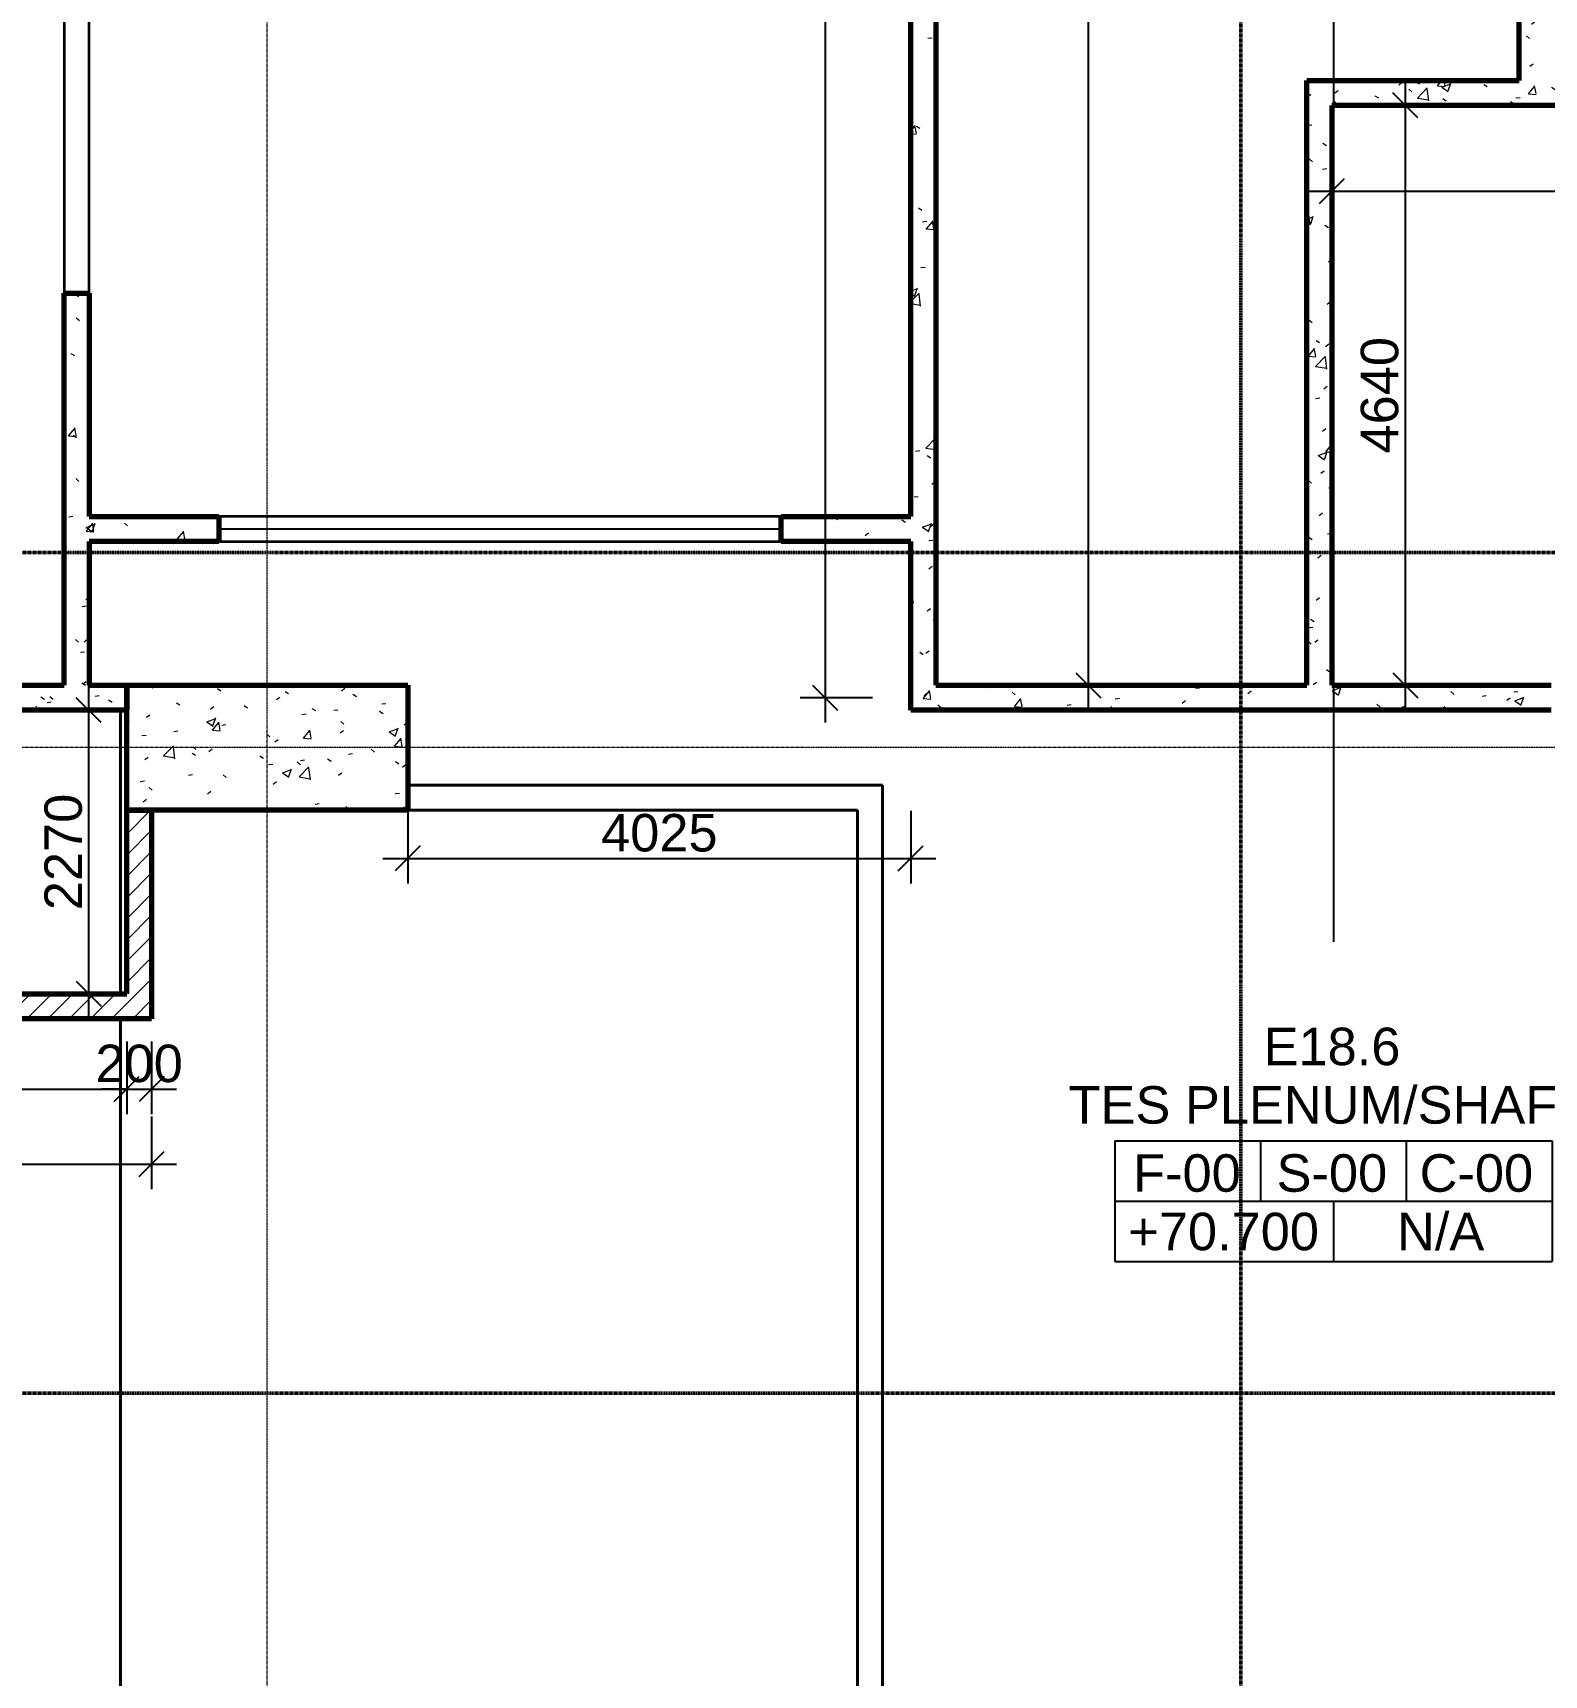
# Model space of a CAD drawing. Header units: millimetres. Extents: x -920220 to -841565, y -17301 to 82135.
# Drawn here: x -894758 to -882662, y -3843 to 9299 of the extents above; entities that cross this region are included whole.
import ezdxf

# ---------------------------------------------------------------- set-up
doc = ezdxf.new("R2010")
doc.units = ezdxf.units.MM
doc.linetypes.add('DPA_Grid _ Level 100', pattern=[10, 5.5, -1.6, 1.3, -1.6])
for name, color, linetype, lineweight in [('A-ANNO-DIMS', 1, 'Continuous', 9), ('A-COLS', 5, 'Continuous', 70), ('A-COLS-E', 1, 'Continuous', 35), ('A-DOOR-E', 2, 'Continuous', 25), ('A-FLOR-E', 2, 'Continuous', 35), ('A-ROOM-IDEN', 3, 'Continuous', 25), ('A-ROOM-LINE', 3, 'Continuous', 25), ('A-WALL', 5, 'Continuous', 35), ('A-WALL-PATT', 1, 'Continuous', 35), ('G-ANNO-SECL', 3, 'Continuous', 9), ('S-GRID', 251, 'Continuous', 9), ('WALL-E', 2, 'Continuous', 35)]:
    doc.layers.add(name, color=color, linetype=linetype, lineweight=lineweight)
doc.styles.add('Arial_2', font='arial.ttf', dxfattribs={"height": 300})
doc.dimstyles.new('DPA-DIM-3_0_T-T', dxfattribs={"dimscale": 304.8, "dimtxt": 306.07782, "dimasz": 0.656168, "dimexe": 0.656168, "dimexo": 0.0625, "dimgap": 0.164042, "dimtad": 1, "dimdec": 0, "dimzin": 0, "dimdsep": 46, "dimtxsty": 'Arial_2', "dimblk1": 'OBLIQUE', "dimblk2": 'OBLIQUE', "dimsah": 1, "dimcen": 0.09, "dimdle": 0.656168, "dimadec": 8, "dimazin": 0, "dimtfac": 1, "dimtdec": 4, "dimtix": 1, "dimtmove": 0, "dimatfit": 3, "dimfxl": 1.312336, "dimfxlon": 1, "dimtvp": 1, "dimtolj": 1, "dimtzin": 0, "dimarcsym": 2})
pattern_1 = [(50, (0, 0), (728.7365, -63.75582), [76.2, -838.2]), (355, (0, 0), (-140.9716, 764.2276), [60.96, -670.56]), (100.451, (60.7, -5.3), (587.77, 700.46675), [64.76, -712.36]), (46.184, (0, 203.2), (1084.3162, -168.171), [114.3, -1257.3]), (96.636, (90.4, 189.2), (949.6099, 989.7098), [97.14, -1068.54]), (351.184, (0, 203.2), (949.6206, 989.7012), [91.44, -1005.84]), (21, (101.6, 152.4), (606.45787, -409.06057), [76.2, -838.2]), (326, (101.6, 152.4), (247.20834, 736.7529), [60.96, -670.56]), (71.451, (152.14, 118.3), (853.66825, 327.68547), [64.76, -712.36]), (37.5, (0, 0), (12.35469, 338.22012), [33.528, -628.904, 33.528, -647.192, -673.1]), (37.5, (0, 0), (12.35469, 338.22012), [-1343.152, 33.528, -639.572]), (7.5, (0, 0), (267.27887, 400.72213), [33.528, -354.584, 33.528, -613.664, -256.54]), (7.5, (0, 0), (267.27887, 400.72213), [-1035.304, 33.528, -223.012]), (327.5, (-226.57, 0), (542.36333, -22.915345), [33.528, -220.472, 33.528, -758.952, -1051.56]), (327.5, (-226.57, 0), (542.36333, -22.915345), [-1046.48, 33.528, -1018.032]), (317.5, (-328.17, 0), (592.51696, 101.7071), [33.528, -296.672, 33.528, -492.76, -746.76]), (317.5, (-328.17, 0), (592.51696, 101.7071), [-856.488, 33.528, -713.232])]
pattern_2 = [(45, (0, 0), (-84.852814, 84.852814), [])]

# ---------------------------------------------------------------- blocks, each defined once
blk = doc.blocks.new('vent_grill - vent_grill H4500xW4500-9404040-4260-01 ENLARGED UPPER PLATFORM LEVEL - REFLECTED CEILING PLAN - SHEET 1')
at = {"layer": 'A-DOOR-E'}
blk.add_line((-2250, 0), (2250, 0), dxfattribs=at)
blk = doc.blocks.new('DPA_Room Tag Box - Standard-4486259-4260-01 ENLARGED UPPER PLATFORM LEVEL - REFLECTED CEILING PLAN - SHEET 1')
at = {"layer": 'A-ROOM-LINE'}
for p, q in [((-17.5, -2.94), (-17.5, -12.6)), ((-17.5, -2.94), (17.5, -2.94)), ((-5.83, -2.94), (-5.83, -7.77)), ((5.83, -2.94), (5.83, -7.77)), ((17.5, -2.94), (17.5, -12.6)), ((-17.5, -7.77), (17.5, -7.77)), ((0, -7.77), (0, -12.6)), ((-17.5, -12.6), (17.5, -12.6))]:
    blk.add_line(p, q, dxfattribs=at)
blk = doc.blocks.new('_Oblique')
at = {"color": 0, "linetype": 'ByBlock', "lineweight": -2}
blk.add_line((-0.5, -0.5), (0.5, 0.5), dxfattribs=at)
blk = doc.blocks.new('*D748')
at = {"layer": 'A-ANNO-DIMS', "color": 0, "lineweight": -2, "transparency": 16777216}
for p, q in [((-35628, -2170), (-35628, 500)), ((-36009, 300), (-35428, 300)), ((-36009, -1970), (-35428, -1970))]:
    blk.add_line(p, q, dxfattribs=at)
at = {"layer": 'Defpoints', "color": 0, "transparency": 16777216}
for p in [(-36028, 300), (-35628, 300), (-36028, -1970)]:
    blk.add_point(p, dxfattribs=at)
at = {"layer": 'A-ANNO-DIMS', "color": 0, "lineweight": -2, "transparency": 16777216, "xscale": 200, "yscale": 200, "zscale": 200}
for p, rotation in [((-35628, 300), 90), ((-35628, -1970), 270)]:
    blk.add_blockref('_Oblique', p, dxfattribs=dict(at, rotation=rotation))
at = {"layer": 'A-ANNO-DIMS', "color": 0, "transparency": 16777216, "insert": (-35831, -835), "char_height": 300, "width": 1107.53, "attachment_point": 5, "rotation": 90, "style": 'Arial_2'}
blk.add_mtext('\\A1;2270', dxfattribs=at)
blk = doc.blocks.new('*D750')
at = {"layer": 'A-ANNO-DIMS', "color": 0, "lineweight": -2, "transparency": 16777216}
for p, q in [((-38875, -2351), (-38875, -2932)), ((-35325, -2351), (-35325, -2932)), ((-39075, -2732), (-35125, -2732))]:
    blk.add_line(p, q, dxfattribs=at)
at = {"layer": 'Defpoints', "color": 0, "transparency": 16777216}
for p in [(-38875, -2332), (-35325, -2332), (-35325, -2732)]:
    blk.add_point(p, dxfattribs=at)
at = {"layer": 'A-ANNO-DIMS', "color": 0, "lineweight": -2, "transparency": 16777216, "xscale": 200, "yscale": 200, "zscale": 200, "rotation": 180}
blk.add_blockref('_Oblique', (-38875, -2732), dxfattribs=at)
at = {"layer": 'A-ANNO-DIMS', "color": 0, "lineweight": -2, "transparency": 16777216, "xscale": 200, "yscale": 200, "zscale": 200}
blk.add_blockref('_Oblique', (-35325, -2732), dxfattribs=at)
at = {"layer": 'A-ANNO-DIMS', "color": 0, "transparency": 16777216, "insert": (-37100, -2529), "char_height": 300, "width": 1107.53, "attachment_point": 5, "style": 'Arial_2'}
blk.add_mtext('\\A1;3550', dxfattribs=at)
blk = doc.blocks.new('*D751')
at = {"layer": 'A-ANNO-DIMS', "color": 0, "lineweight": -2, "transparency": 16777216}
for p, q in [((-35325, -2351), (-35325, -2932)), ((-35125, -2351), (-35125, -2932)), ((-35325, -2732), (-35525, -2732)), ((-35325, -2732), (-35125, -2732)), ((-35125, -2732), (-34925, -2732))]:
    blk.add_line(p, q, dxfattribs=at)
at = {"layer": 'Defpoints', "color": 0, "transparency": 16777216}
for p in [(-35325, -2332), (-35125, -2332), (-35125, -2732)]:
    blk.add_point(p, dxfattribs=at)
at = {"layer": 'A-ANNO-DIMS', "color": 0, "lineweight": -2, "transparency": 16777216, "xscale": 200, "yscale": 200, "zscale": 200}
blk.add_blockref('_Oblique', (-35325, -2732), dxfattribs=at)
at = {"layer": 'A-ANNO-DIMS', "color": 0, "lineweight": -2, "transparency": 16777216, "xscale": 200, "yscale": 200, "zscale": 200, "rotation": 180}
blk.add_blockref('_Oblique', (-35125, -2732), dxfattribs=at)
at = {"layer": 'A-ANNO-DIMS', "color": 0, "transparency": 16777216, "insert": (-35225, -2529), "char_height": 300, "width": 830.65, "attachment_point": 5, "style": 'Arial_2'}
blk.add_mtext('\\A1;200', dxfattribs=at)
blk = doc.blocks.new('*D754')
at = {"layer": 'A-ANNO-DIMS', "color": 0, "lineweight": -2, "transparency": 16777216}
for p, q in [((-33075, -505), (-33075, -1086)), ((-29050, -505), (-29050, -1086)), ((-33275, -886), (-28850, -886))]:
    blk.add_line(p, q, dxfattribs=at)
at = {"layer": 'Defpoints', "color": 0, "transparency": 16777216}
for p in [(-33075, -486), (-29050, -486), (-29050, -886)]:
    blk.add_point(p, dxfattribs=at)
at = {"layer": 'A-ANNO-DIMS', "color": 0, "lineweight": -2, "transparency": 16777216, "xscale": 200, "yscale": 200, "zscale": 200, "rotation": 180}
blk.add_blockref('_Oblique', (-33075, -886), dxfattribs=at)
at = {"layer": 'A-ANNO-DIMS', "color": 0, "lineweight": -2, "transparency": 16777216, "xscale": 200, "yscale": 200, "zscale": 200}
blk.add_blockref('_Oblique', (-29050, -886), dxfattribs=at)
at = {"layer": 'A-ANNO-DIMS', "color": 0, "transparency": 16777216, "insert": (-31062, -683), "char_height": 300, "width": 1107.53, "attachment_point": 5, "style": 'Arial_2'}
blk.add_mtext('\\A1;4025', dxfattribs=at)
blk = doc.blocks.new('*D755')
at = {"layer": 'A-ANNO-DIMS', "color": 0, "lineweight": -2, "transparency": 16777216}
for p, q in [((-27628, 300), (-27628, 13093)), ((-28009, 12893), (-27428, 12893)), ((-28009, 500), (-27428, 500))]:
    blk.add_line(p, q, dxfattribs=at)
at = {"layer": 'Defpoints', "color": 0, "transparency": 16777216}
for p in [(-28028, 12893), (-27628, 12893), (-28028, 500)]:
    blk.add_point(p, dxfattribs=at)
at = {"layer": 'A-ANNO-DIMS', "color": 0, "lineweight": -2, "transparency": 16777216, "xscale": 200, "yscale": 200, "zscale": 200}
for p, rotation in [((-27628, 12893), 90), ((-27628, 500), 270)]:
    blk.add_blockref('_Oblique', p, dxfattribs=dict(at, rotation=rotation))
at = {"layer": 'A-ANNO-DIMS', "color": 0, "transparency": 16777216, "insert": (-27832, 6696), "char_height": 300, "width": 1384.41, "attachment_point": 5, "rotation": 90, "style": 'Arial_2'}
blk.add_mtext('\\A1;12393', dxfattribs=at)
blk = doc.blocks.new('*D762')
at = {"layer": 'A-ANNO-DIMS', "color": 0, "lineweight": -2, "transparency": 16777216}
for p, q in [((-25092, 5340), (-25092, 300)), ((-24712, 5140), (-25292, 5140)), ((-24712, 500), (-25292, 500))]:
    blk.add_line(p, q, dxfattribs=at)
at = {"layer": 'Defpoints', "color": 0, "transparency": 16777216}
for p in [(-24692, 5140), (-25092, 500), (-24692, 500)]:
    blk.add_point(p, dxfattribs=at)
at = {"layer": 'A-ANNO-DIMS', "color": 0, "lineweight": -2, "transparency": 16777216, "xscale": 200, "yscale": 200, "zscale": 200}
for p, rotation in [((-25092, 5140), 90), ((-25092, 500), 270)]:
    blk.add_blockref('_Oblique', p, dxfattribs=dict(at, rotation=rotation))
at = {"layer": 'A-ANNO-DIMS', "color": 0, "transparency": 16777216, "insert": (-25296, 2820), "char_height": 300, "width": 1107.53, "attachment_point": 5, "rotation": 90, "style": 'Arial_2'}
blk.add_mtext('\\A1;4640', dxfattribs=at)
blk = doc.blocks.new('*D763')
at = {"layer": 'A-ANNO-DIMS', "color": 0, "lineweight": -2, "transparency": 16777216}
for p, q in [((-25680, 4834), (-25680, 4253)), ((-13680, 4834), (-13680, 4253)), ((-25880, 4453), (-13480, 4453))]:
    blk.add_line(p, q, dxfattribs=at)
at = {"layer": 'Defpoints', "color": 0, "transparency": 16777216}
for p in [(-25680, 4853), (-13680, 4853), (-13680, 4453)]:
    blk.add_point(p, dxfattribs=at)
at = {"layer": 'A-ANNO-DIMS', "color": 0, "lineweight": -2, "transparency": 16777216, "xscale": 200, "yscale": 200, "zscale": 200, "rotation": 180}
blk.add_blockref('_Oblique', (-25680, 4453), dxfattribs=at)
at = {"layer": 'A-ANNO-DIMS', "color": 0, "lineweight": -2, "transparency": 16777216, "xscale": 200, "yscale": 200, "zscale": 200}
blk.add_blockref('_Oblique', (-13680, 4453), dxfattribs=at)
at = {"layer": 'A-ANNO-DIMS', "color": 0, "transparency": 16777216, "insert": (-19680, 4656), "char_height": 300, "width": 1384.41, "attachment_point": 5, "style": 'Arial_2'}
blk.add_mtext('\\A1;12000', dxfattribs=at)
blk = doc.blocks.new('*D764')
at = {"layer": 'A-ANNO-DIMS', "color": 0, "lineweight": -2, "transparency": 16777216}
for p, q in [((-29736, 13093), (-29736, 200)), ((-29355, 12893), (-29936, 12893)), ((-29355, 400), (-29936, 400))]:
    blk.add_line(p, q, dxfattribs=at)
at = {"layer": 'Defpoints', "color": 0, "transparency": 16777216}
for p in [(-29336, 12893), (-29736, 400), (-29336, 400)]:
    blk.add_point(p, dxfattribs=at)
at = {"layer": 'A-ANNO-DIMS', "color": 0, "lineweight": -2, "transparency": 16777216, "xscale": 200, "yscale": 200, "zscale": 200}
for p, rotation in [((-29736, 12893), 90), ((-29736, 400), 270)]:
    blk.add_blockref('_Oblique', p, dxfattribs=dict(at, rotation=rotation))
at = {"layer": 'A-ANNO-DIMS', "color": 0, "transparency": 16777216, "insert": (-29939, 6646), "char_height": 300, "width": 1384.41, "attachment_point": 5, "rotation": 90, "style": 'Arial_2'}
blk.add_mtext('\\A1;12493', dxfattribs=at)
blk = doc.blocks.new('*D766')
at = {"layer": 'A-ANNO-DIMS', "color": 0, "lineweight": -2, "transparency": 16777216}
for p, q in [((-39075, -2951), (-39075, -3532)), ((-35125, -2951), (-35125, -3532)), ((-39275, -3332), (-34925, -3332))]:
    blk.add_line(p, q, dxfattribs=at)
at = {"layer": 'Defpoints', "color": 0, "transparency": 16777216}
for p in [(-39075, -2932), (-35125, -2932), (-35125, -3332)]:
    blk.add_point(p, dxfattribs=at)
at = {"layer": 'A-ANNO-DIMS', "color": 0, "lineweight": -2, "transparency": 16777216, "xscale": 200, "yscale": 200, "zscale": 200, "rotation": 180}
blk.add_blockref('_Oblique', (-39075, -3332), dxfattribs=at)
at = {"layer": 'A-ANNO-DIMS', "color": 0, "lineweight": -2, "transparency": 16777216, "xscale": 200, "yscale": 200, "zscale": 200}
blk.add_blockref('_Oblique', (-35125, -3332), dxfattribs=at)
at = {"layer": 'A-ANNO-DIMS', "color": 0, "transparency": 16777216, "insert": (-37100, -3129), "char_height": 300, "width": 1107.53, "attachment_point": 5, "style": 'Arial_2'}
blk.add_mtext('\\A1;3950', dxfattribs=at)
blk = doc.blocks.new('*U740')
at = {"layer": 'S-GRID', "linetype": 'DPA_Grid _ Level 100'}
for p, q in [((-34200, -20855.1), (-34200, 17498.2)), ((12525, 0), (-60214, 0))]:
    blk.add_line(p, q, dxfattribs=at)
at = {"layer": 'A-ANNO-DIMS'}
for base, p1, p2, angle, override, picture, middle in [((-29736.2, 400), (-29336.2, 12893), (-29336.2, 400), 270.00001, {"dimpost": '<>', "dimfxl": 12492.997894}, '*D764', (-29939.5, 6646.5)), ((-27628.3, 12893), (-28028.3, 500), (-28028.3, 12893), 90, {"dimpost": '<>', "dimfxl": 12392.998011}, '*D755', (-27831.6, 6696.5)), ((-25092.5, 500), (-24692.5, 5140), (-24692.5, 500), 90, {"dimpost": '<>', "dimfxl": 4639.997812}, '*D762', (-25295.7, 2820)), ((-35628.2, 300), (-36028.2, -1970), (-36028.2, 300), 90, {"dimpost": '<>', "dimfxl": 2270.002995}, '*D748', (-35831.3, -835))]:
    dim = blk.add_linear_dim(base=base, p1=p1, p2=p2, angle=angle, dimstyle='DPA-DIM-3_0_T-T', override=override, dxfattribs=at)
    dim.commit()
    dim.dimension.update_dxf_attribs({"geometry": picture, "text_midpoint": middle})
for base, p1, p2, override, picture, middle in [((-13680, 4453.3), (-25680, 4853.3), (-13680, 4853.3), {"dimpost": '<>', "dimfxl": 12000}, '*D763', (-19680, 4656.4)), ((-29050, -886), (-33075, -486), (-29050, -486), {"dimpost": '<>', "dimfxl": 4024.999993}, '*D754', (-31062.5, -682.9)), ((-35325, -2731.9), (-38875, -2331.9), (-35325, -2331.9), {"dimpost": '<>', "dimfxl": 3550}, '*D750', (-37100, -2528.6)), ((-35125, -2731.9), (-35325, -2331.9), (-35125, -2331.9), {"dimpost": '<>', "dimfxl": 200}, '*D751', (-35225, -2528.7)), ((-35125, -3331.9), (-39075, -2931.9), (-35125, -2931.9), {"dimpost": '<>', "dimfxl": 3950}, '*D766', (-37100, -3128.6))]:
    dim = blk.add_linear_dim(base=base, p1=p1, p2=p2, dimstyle='DPA-DIM-3_0_T-T', override=override, dxfattribs=at)
    dim.commit()
    dim.dimension.update_dxf_attribs({"geometry": picture, "text_midpoint": middle})

msp = doc.modelspace()

# ---------------------------------------------------------------- hatches: boundary and pattern name
at = {"layer": 'A-COLS-E', "lineweight": 9}
h = msp.add_hatch(dxfattribs=at)
h.set_pattern_fill('FP_1', color=256, style=0, pattern_type=2)
h.set_pattern_definition(pattern_1)
h.paths.add_polyline_path([(-891757, 3079), (-891757, 4079), (-894007, 4079), (-894007, 3079)])
at = {"layer": 'A-WALL-PATT', "lineweight": 9}
h = msp.add_hatch(dxfattribs=at)
h.set_pattern_fill('FP_1', color=256, style=0, pattern_type=2)
h.set_pattern_definition(pattern_1)
h.paths.add_polyline_path([(-882662, 8919), (-882662, 16472), (-882862, 16472), (-882862, 8919)])
h = msp.add_hatch(dxfattribs=at)
h.set_pattern_fill('FP_1', color=256, style=0, pattern_type=2)
h.set_pattern_definition(pattern_1)
h.paths.add_polyline_path([(-887732, 4079), (-887532, 4079), (-887532, 12194), (-887732, 12194), (-887732, 5229)])
h = msp.add_hatch(dxfattribs=at)
h.set_pattern_fill('FP_1', color=256, style=0, pattern_type=2)
h.set_pattern_definition(pattern_1)
h.paths.add_polyline_path([(-894507, 4079), (-894307, 4079), (-894307, 7216), (-894507, 7216)])
h.paths.add_polyline_path([(-894307, 10716), (-894307, 11666), (-894507, 11666), (-894507, 10716)])
h = msp.add_hatch(dxfattribs=at)
h.set_pattern_fill('FP_1', color=256, style=0, pattern_type=2)
h.set_pattern_definition(pattern_1)
h.paths.add_polyline_path([(-869174, 8719), (-869157, 8719), (-869157, 8919), (-869610, 8919), (-869610, 8719)])
h.paths.add_polyline_path([(-871918, 8719), (-871710, 8719), (-871710, 8919), (-884562, 8919), (-884562, 8719), (-872162, 8719)])
h = msp.add_hatch(dxfattribs=at)
h.set_pattern_fill('FP_1', color=256, style=0, pattern_type=2)
h.set_pattern_definition(pattern_1)
h.paths.add_polyline_path([(-884362, 4079), (-884362, 8719), (-884562, 8719), (-884562, 4079)])
h = msp.add_hatch(dxfattribs=at)
h.set_pattern_fill('FP_1', color=256, style=0, pattern_type=2)
h.set_pattern_definition(pattern_1)
h.paths.add_polyline_path([(-887531, 5229), (-887531, 5429), (-887532, 5429), (-887532, 5229)])
h.paths.add_polyline_path([(-887732, 5229), (-887732, 5429), (-888770, 5429), (-888770, 5229)])
h.paths.add_polyline_path([(-893270, 5229), (-893270, 5429), (-894307, 5429), (-894307, 5229)])
h = msp.add_hatch(dxfattribs=at)
h.set_pattern_fill('FP_1', color=256, style=0, pattern_type=2)
h.set_pattern_definition(pattern_1)
h.paths.add_polyline_path([(-897757, 3879), (-894007, 3879), (-894007, 4079), (-897757, 4079)])
h = msp.add_hatch(dxfattribs=at)
h.set_pattern_fill('FP_1', color=256, style=0, pattern_type=2)
h.set_pattern_definition(pattern_1)
h.paths.add_polyline_path([(-887732, 3879), (-882607, 3879), (-882607, 4079), (-887732, 4079)])
h = msp.add_hatch(dxfattribs=at)
h.set_pattern_fill('FP_2', color=256, style=0, pattern_type=2)
h.set_pattern_definition(pattern_2)
h.paths.add_polyline_path([(-893807, 1609), (-893807, 3079), (-894007, 3079), (-894007, 1609)])
h = msp.add_hatch(dxfattribs=at)
h.set_pattern_fill('FP_2', color=256, style=0, pattern_type=2)
h.set_pattern_definition(pattern_2)
h.paths.add_polyline_path([(-893807, 1409), (-893807, 1609), (-897557, 1609), (-897557, 1409), (-894422, 1409)])

# ---------------------------------------------------------------- linework, layer by layer
at = {"layer": 'A-COLS'}
for p, q in [((-894007, 3079), (-894007, 4079)), ((-894007, 4079), (-891757, 4079)), ((-891757, 4079), (-891757, 3079)), ((-891757, 3079), (-894007, 3079))]:
    msp.add_line(p, q, dxfattribs=at)
at = {"layer": 'A-FLOR-E'}
for p, q in [((-894057, 1609), (-894057, 3879)), ((-894057, 3879), (-894007, 3879)), ((-894007, 3879), (-894057, 3879)), ((-894057, 3879), (-894057, 1609)), ((-894007, 3879), (-894007, 3079)), ((-894007, 3079), (-894007, 3879)), ((-894007, 3079), (-888157, 3079)), ((-888157, 3079), (-894007, 3079)), ((-888157, 3079), (-888157, -5086)), ((-888157, -5086), (-888157, 3079)), ((-894057, -5708), (-894057, 1409)), ((-894057, 1409), (-894057, -5708))]:
    msp.add_line(p, q, dxfattribs=at)
at = {"layer": 'A-ROOM-IDEN'}
msp.add_line((-884349, 13951), (-884349, 2026), dxfattribs=at)
at = {"layer": 'A-WALL', "color": 7, "lineweight": 70}
for p, q in [((-882862, 8919), (-882862, 16472)), ((-887732, 5429), (-887732, 12194)), ((-887532, 12194), (-887532, 5429)), ((-884562, 8819), (-884562, 8919)), ((-884562, 8919), (-882862, 8919)), ((-884562, 8719), (-884562, 8819)), ((-884562, 4079), (-884562, 8719)), ((-872362, 8719), (-884362, 8719)), ((-884362, 8719), (-884362, 4079)), ((-894507, 4079), (-894507, 7216)), ((-894507, 7216), (-894307, 7216)), ((-894307, 7216), (-894307, 5429)), ((-894307, 5429), (-893270, 5429)), ((-893270, 5429), (-893270, 5329)), ((-888770, 5329), (-888770, 5429)), ((-888770, 5429), (-887732, 5429)), ((-887532, 5429), (-887531, 5429)), ((-887531, 5429), (-887531, 5229)), ((-893270, 5329), (-893270, 5229)), ((-888770, 5229), (-888770, 5329)), ((-894307, 5229), (-894307, 4079)), ((-893270, 5229), (-894307, 5229)), ((-887732, 5229), (-888770, 5229)), ((-887732, 4079), (-887732, 5229)), ((-887532, 5229), (-887532, 4079)), ((-887531, 5229), (-887532, 5229)), ((-897757, 4079), (-894507, 4079)), ((-894307, 4079), (-894007, 4079)), ((-894007, 4079), (-894007, 3879)), ((-887732, 3879), (-887732, 4079)), ((-887532, 4079), (-884562, 4079)), ((-884362, 4079), (-882607, 4079)), ((-894007, 3879), (-897557, 3879)), ((-882607, 3879), (-887732, 3879)), ((-894007, 1609), (-894007, 3079)), ((-894007, 3079), (-893807, 3079)), ((-893807, 3079), (-893807, 1609)), ((-897557, 1609), (-894007, 1609)), ((-893807, 1609), (-893807, 1409)), ((-893807, 1409), (-897557, 1409))]:
    msp.add_line(p, q, dxfattribs=at)
at = {"layer": 'G-ANNO-SECL', "linetype": 'DPA_Grid _ Level 100', "lineweight": 50}
for p, q in [((-885090, 20632), (-885090, -7381)), ((-918409, 5140), (-844499, 5140)), ((-918409, -1588), (-844499, -1588))]:
    msp.add_line(p, q, dxfattribs=at)
at = {"layer": 'WALL-E'}
for p, q in [((-894507, 10716), (-894507, 7216)), ((-894307, 7216), (-894307, 10716)), ((-894507, 7216), (-894307, 7216)), ((-893270, 5429), (-893270, 5229)), ((-888770, 5429), (-893270, 5429)), ((-888770, 5429), (-888770, 5229)), ((-893270, 5229), (-888770, 5229)), ((-891757, 3279), (-891457, 3279)), ((-887957, 3279), (-891757, 3279)), ((-891757, 3079), (-891757, 3279)), ((-891757, 3079), (-891757, 3279)), ((-891457, 3279), (-887957, 3279)), ((-891457, 3279), (-888457, 3279)), ((-888457, 3279), (-891457, 3279)), ((-887957, 3079), (-887957, 3279)), ((-887957, 3279), (-887957, 3079)), ((-891757, 3079), (-888157, 3079)), ((-891457, 3079), (-891757, 3079)), ((-888157, 3079), (-891457, 3079)), ((-891457, 3079), (-888457, 3079)), ((-888457, 3079), (-891457, 3079)), ((-888157, 3079), (-888157, -5086)), ((-888157, -1671), (-888157, 3079)), ((-887957, 3079), (-887957, -1671)), ((-887957, -5064), (-887957, 3079)), ((-888157, -5086), (-888157, -1671)), ((-887957, -1671), (-887957, -5064))]:
    msp.add_line(p, q, dxfattribs=at)

# ---------------------------------------------------------------- block references
msp.add_blockref('*U740', (-858682, 3579))
at = {"layer": 'A-DOOR-E', "rotation": 359.9999716964057}
msp.add_blockref('vent_grill - vent_grill H4500xW4500-9404040-4260-01 ENLARGED UPPER PLATFORM LEVEL - REFLECTED CEILING PLAN - SHEET 1', (-891020, 5329), dxfattribs=at)
at = {"layer": 'A-ROOM-IDEN', "xscale": 99.99999999999993, "yscale": 99.99999999999993, "zscale": 99.99999999999993}
msp.add_blockref('DPA_Room Tag Box - Standard-4486259-4260-01 ENLARGED UPPER PLATFORM LEVEL - REFLECTED CEILING PLAN - SHEET 1', (-884349, 726), dxfattribs=at)

# ---------------------------------------------------------------- texts
at = {"layer": 'A-ROOM-IDEN', "lineweight": 9, "char_height": 300, "attachment_point": 1, "style": 'Arial_2'}
for s, insert, width in [('E18.6', (-884908, 1338), 1354.85), ('TES PLENUM/SHAFT', (-886469, 870), 5130.8), ('F-00', (-885952, 325), 1058.23), ('S-00', (-884804, 325), 1090.29), ('C-00', (-883659, 325), 1114.35), ('N/A', (-883840, -143), 857.81), ('+70.700', (-885991, -143), 1883.97)]:
    msp.add_mtext(s, dxfattribs=dict(at, insert=insert, width=width))

doc.saveas('drawing.dxf')
